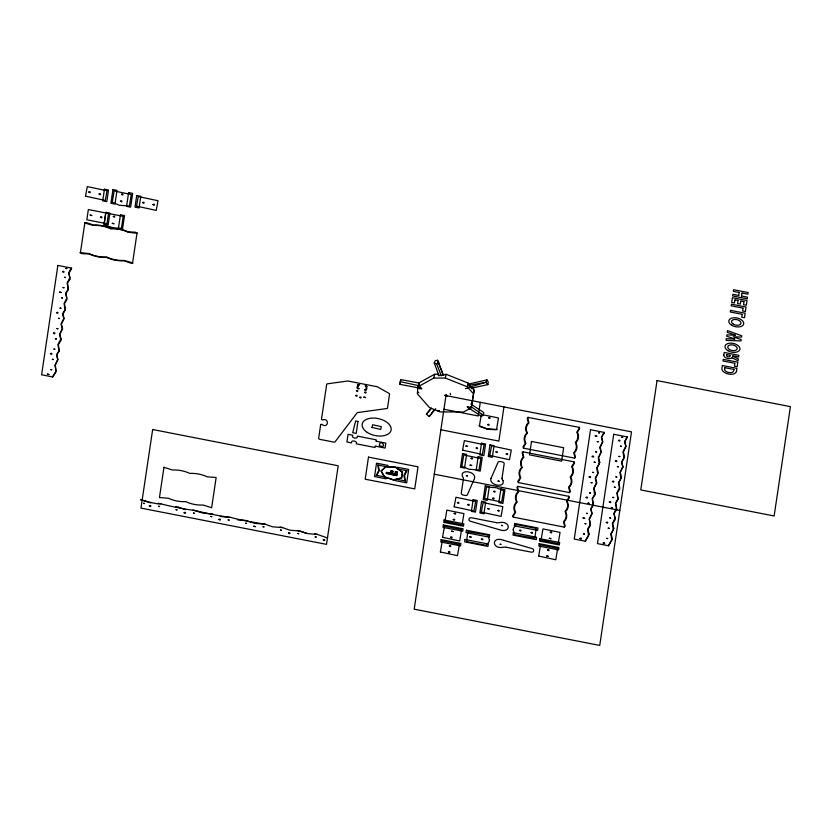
<?xml version="1.0" encoding="UTF-8"?>
<svg xmlns="http://www.w3.org/2000/svg" width="832" height="832" viewBox="0 0 832 832"><rect width="100%" height="100%" fill="white"/><g stroke="black" fill="none" stroke-linecap="round" stroke-linejoin="round"><path stroke-width="1.25" d="M417.539 391.695L417.882 386.89L419.38 382.658L434.71 374.234L438.474 374.223L438.214 375.409L442.073 375.409L446.118 374.286L468.187 383.074L469.924 386.516L471.962 388.846L472.202 387.722L474.167 390.083L471.266 407.794L463.59 412.006L440.253 411.913L429.489 407.638L417.331 393.734L417.539 391.695L418.881 392.85M471.536 388.149L487.874 384.613L488.249 382.013L486.959 379.87L468.021 384.197M56.233 371.415L55.276 365.144L57.99 359.601L56.805 354.9L59.259 350.948M59.28 350.917L58.323 344.646L60.788 340.704M60.809 340.662L61.038 339.092M62.566 328.848L59.852 334.391L61.038 339.05M64.085 318.594L61.37 324.147L62.556 328.806M68.432 289.411L67.475 283.14L69.94 279.198M69.961 279.157L69.004 272.886L71.469 268.944M71.479 268.902L71.614 268.039M105.799 212.95L104.021 224.91L113.89 227.947L121.42 228.301L123.198 216.351L88.348 209.539L86.83 219.783L106.974 223.725L108.503 213.47M376.158 475.613L378.695 470.486L377.78 464.682M386.214 477.537L386.027 478.806L374.546 476.57L376.532 463.164L388.024 465.41L387.826 466.69M395.356 479.606L395.2 480.605L406.692 482.851L408.678 469.446L397.197 467.21L397.051 468.208M405.434 481.333L404.529 475.53L407.066 470.402M471.266 407.794L474.167 390.083M480.293 402.303L478.265 415.979L443.934 409.271M503.953 406.931L498.867 441.095L440.887 429.77M502.018 478.244L504.182 463.726A2.434 1.425 12.4 0 0 502.008 461.843L500.562 461.562A2.434 1.425 12.4 0 0 498.035 462.29L491.088 478.234M589.108 534.144L585.343 541.372M590.398 525.46L589.441 519.189L592.155 513.635L590.97 508.934L593.434 504.993M593.445 504.951L592.498 498.69L594.963 494.738M594.974 494.707L595.202 493.137M596.731 482.882L594.017 488.436L595.202 493.095M598.26 472.638L595.546 478.182L596.731 482.841M599.778 462.384L597.074 467.938L598.25 472.586M604.126 433.191L604.25 432.328M612.321 538.678L608.556 545.906M613.85 528.424L611.135 533.978L612.321 538.637M616.658 509.486L615.711 503.225L618.176 499.283M618.186 499.242L617.23 492.97L619.694 489.029M619.715 488.987L618.758 482.716L621.473 477.173M622.991 466.918L620.287 472.472L621.473 477.131M627.463 436.862L624.863 441.719L626.049 446.378L623.334 451.963L624.52 456.622L621.806 462.218L622.991 466.877M723.861 355.108L724.256 352.456L738.878 355.316L738.629 356.938L732.711 355.784M724.641 368.93L724.818 367.734M726.762 354.671L726.617 355.638A1.726 1.009 12.4 0 0 728.125 356.834A1.726 1.009 12.4 0 0 729.924 356.283L730.059 355.316M734.916 299.915L734.458 302.931L731.702 302.401L732.41 297.679L747.022 300.539L746.325 305.25L743.569 304.71L744.016 301.694M738.036 300.529L737.589 303.545L740.345 304.086L740.792 301.07M738.795 295.422L739.222 292.552M741.551 295.953L741.978 293.082M733.928 369.512L733.751 370.635A4.711 2.756 12.4 0 1 728.79 372.538A4.711 2.756 12.4 0 1 724.516 368.898M734.833 363.418L734.417 366.163L737.183 366.704L737.849 362.19L723.237 359.341L722.998 360.963L734.739 363.272M742.113 314.444L741.707 317.19L744.463 317.72L745.139 313.217L730.527 310.357L730.288 311.99L742.019 314.298M743.038 308.266L742.622 311.012L745.389 311.553L746.054 307.039L731.442 304.19L731.203 305.812L742.945 308.121M736.507 371.197L736.934 368.368L722.311 365.508L721.895 368.337A7.478 4.358 12.4 0 0 728.562 374.098A7.478 4.358 12.4 0 0 736.538 371.197M419.494 383.094L400.774 379.6L399.88 384.322L418.548 387.899M399.88 384.322L400.774 379.6M420.191 386.838L421.668 388.7L419.016 388.606L417.882 386.89L433.805 378.03L445.328 378.05L446.118 374.286M433.805 378.03L434.71 374.234M473.366 393.682L467.272 386.797L468.187 383.074M418.34 386.318L419.38 382.658M483.246 414.929L481.655 416.458L468.853 408.169M469.144 408.855L469.612 407.649L467.116 406.619L469.144 408.855L469.113 406.879M474.365 478.754L467.418 494.686A2.434 1.425 12.4 0 1 464.88 495.414L463.445 495.134A2.434 1.425 12.4 0 1 461.261 493.262L463.424 478.733A7.062 4.118 12.4 0 0 462.498 476.507C459.597 468.593 476.497 471.442 474.531 478.431A6.781 3.962 12.4 0 1 474.406 478.66M486.959 379.87L485.857 382.294L469.903 387.119M439.015 375.814L434.221 362.929L435.261 360.693L437.559 360.277L443.508 375.367M68.411 289.442L65.946 293.394L66.903 299.655L64.428 303.638L65.385 309.91L62.899 313.893L64.085 318.552M52.697 377.083L56.212 371.457M327.6 538.002L317.418 534.435L307.226 533.562L300.019 531.045L289.838 530.171L282.63 527.644L272.438 526.77L265.231 524.243L255.039 523.37L245.18 520.322L237.661 519.886M604.105 433.233L601.64 437.174L602.826 441.834L600.122 447.429L601.307 452.088L598.593 457.683L599.778 462.342M590.387 525.491L587.922 529.443L589.098 534.102M616.647 509.527L614.182 513.479L615.139 519.74L612.654 523.723L613.839 528.382M431.288 408.366L426.421 414.18L429.26 416.541L430.862 414.242M431.6 413.234L433.805 410.207M431.236 408.169L426.421 414.18M65.936 268.31L66.83 268.507M66.799 268.642L65.915 268.466M64.605 277.222L65.499 277.42M65.458 277.566L64.615 277.441M63.086 287.477L63.981 287.674M63.939 287.82L63.055 287.612M61.558 297.731L62.452 297.918M62.379 298.106L61.537 297.877M60.029 307.975L60.923 308.173M60.85 308.35L60.018 308.152M58.51 318.23L59.405 318.427M59.374 318.562L58.479 318.386M56.982 328.484L57.876 328.671M57.834 328.827L56.971 328.65M55.453 338.728L56.347 338.926M56.306 339.082L55.442 338.905M53.934 348.982L54.829 349.18M54.798 349.315L53.934 349.201M52.406 359.237L53.3 359.424M53.258 359.58L52.374 359.372M50.877 369.481L51.771 369.678M51.698 369.855L50.856 369.637M143.562 503.266L144.456 503.454M144.414 503.61L143.541 503.412M158.683 506.22L159.578 506.407M159.505 506.594L158.662 506.376M176.082 509.621L176.977 509.808M176.904 509.995L176.062 509.787M193.471 513.011L194.376 513.209M194.334 513.365L193.45 513.167M210.87 516.412L211.765 516.61M211.723 516.755L210.839 516.547M228.27 519.813L229.164 520.01M229.133 520.146L228.259 520.01M245.658 523.214L246.553 523.411M246.511 523.557L245.627 523.349M263.058 526.614L263.952 526.812M263.921 526.937L263.026 526.77M280.446 530.015L281.341 530.202M281.299 530.358L280.436 530.182M297.846 533.416L298.74 533.603M298.698 533.759L297.825 533.562M315.234 536.806L316.129 537.004M316.108 537.139L315.214 536.962M598.572 432.598L599.477 432.796M599.435 432.952L598.562 432.775M597.251 441.511L598.146 441.709M598.104 441.865L597.23 441.667M595.722 451.766L596.617 451.963M596.544 452.14L595.712 451.942M594.204 462.02L595.098 462.218M595.026 462.394L594.173 462.176M592.675 472.274L593.57 472.462M593.528 472.618L592.654 472.42M621.795 437.143L622.69 437.33M622.648 437.486L621.785 437.33M591.146 482.518L592.041 482.716M620.464 446.056L621.358 446.243M591.999 482.862L591.136 482.695M621.286 446.43L620.443 446.212M589.628 492.773L590.522 492.97M618.935 456.3L619.84 456.498M590.481 493.116L589.607 492.95M619.798 456.654L618.925 456.477M588.099 503.027L588.994 503.214M617.417 466.554L618.311 466.752M588.962 503.35L588.068 503.152M618.28 466.887L617.396 466.71M586.57 513.271L587.465 513.469M615.888 476.809L616.782 476.996M587.423 513.614L586.55 513.427M616.741 477.152L615.878 476.986M585.052 523.526L585.946 523.723M614.37 487.053L615.264 487.25M585.874 523.9L585.031 523.702M615.233 487.386L614.359 487.25M583.523 533.78L584.418 533.967M612.841 497.307L613.735 497.505M584.386 534.102L583.502 533.936M613.694 497.65L612.81 497.442M611.312 507.562L612.206 507.759M612.134 507.936L611.291 507.718M609.794 517.816L610.688 518.003M610.605 518.19L609.762 517.941M608.265 528.06L609.159 528.258M609.118 528.403L608.244 528.237M606.736 538.314L607.63 538.512M607.61 538.637L606.715 538.47M429.26 416.541L435.656 408.72M357.51 384.831L358.332 384.977M357.074 387.733L357.906 387.878M358.082 386.61L357.292 386.485M366.798 388.294L365.986 388.17M385.882 466.586L380.973 470.943L384.363 476.902L393.609 480.043L401.731 477.994L402.626 472.295L395.585 467.137L385.882 466.586L378.31 465.13L379.288 470.6L376.792 475.384L384.342 476.861M358.238 385.206L357.521 385.06M357.313 386.256L358.114 386.433M357.843 388.086L357.084 387.941M366.226 386.506L367.037 386.714M366.974 386.88L366.236 386.776M366.018 387.951L366.818 388.128M365.799 389.407L366.61 389.615M366.538 389.792L365.768 389.626M434.221 362.929L436.634 363.906L438.849 362.138M84.448 222.726L86.726 222.716L93.465 225.077A22.381 13.062 12.4 0 1 110.864 228.478A22.381 13.062 12.4 0 1 128.253 231.878L135.294 232.211L137.446 233.085M132.974 263.13L130.686 263.13L123.958 260.78A22.381 13.062 12.4 0 1 106.558 257.379A22.381 13.062 12.4 0 1 89.17 253.978L82.129 253.646L79.976 252.772M528.185 417.175L527.238 418.33L528.362 422.729A22.381 13.062 12.4 0 0 526.833 432.983A22.381 13.062 12.4 0 0 525.304 443.227L522.985 446.95L523.536 448.406M523.058 451.62L522.111 452.774L523.234 457.174A22.381 13.062 12.4 0 0 521.706 467.428A22.381 13.062 12.4 0 0 520.177 477.672L517.858 481.395L518.409 482.851M574.506 458.37L575.453 457.205L574.34 452.816A22.381 13.062 12.4 0 0 575.858 442.562A22.381 13.062 12.4 0 0 577.387 432.307L579.717 428.584L579.155 427.138M517.92 486.158L516.974 487.313L518.097 491.712A22.381 13.062 12.4 0 0 516.568 501.966A22.381 13.062 12.4 0 0 515.039 512.21L512.72 515.934L513.271 517.39M569.39 492.814L570.326 491.65L569.213 487.261A22.381 13.062 12.4 0 0 570.742 477.006A22.381 13.062 12.4 0 0 572.26 466.752L574.59 463.029L574.028 461.573M564.242 527.353L565.188 526.188L564.075 521.799A22.381 13.062 12.4 0 0 565.594 511.545A22.381 13.062 12.4 0 0 567.122 501.29L569.452 497.567L568.89 496.111M376.594 441.366L375.877 441.085L376.189 439.816L357.344 436.124C358.561 439.598 350.553 438.121 352.706 435.219L348.067 434.314L346.923 442L351.562 442.915C350.241 439.442 358.519 441.074 356.2 443.82L375.045 447.502L375.118 446.181L375.908 446.212M468.593 385.372L485.857 382.294L487.874 384.613M437.518 410.758L439.483 410.53M465.4 388.513L468.333 388.398L469.758 385.268L467.823 383.999M735.301 335.213L726.877 334.88L726.679 336.17L734.677 338.978M734.739 339.05L726.305 338.676L726.055 340.392L741.01 340.912L741.208 339.612L733.242 336.762L741.582 337.085L741.78 335.795L727.501 330.616L727.251 332.332L735.249 335.14M489.393 429.406L496.142 429.718A1.186 0.686 12.4 0 0 497.12 429.229M150.686 502.882C125.112 494.541 154.95 505.014 160.867 503.849C172.318 506.802 183.914 508.997 195.655 510.64C207.137 513.51 218.681 515.861 230.454 517.358C241.842 520.52 253.521 522.402 265.242 524.16M220.272 516.485L230.443 517.442M739.118 292.469L733.346 291.346L733.585 289.713L748.176 292.573L747.937 294.195L742.102 293.051M738.67 295.454L732.898 294.32L732.659 295.953L747.25 298.802L747.49 297.17L741.666 296.036M735.041 299.874L737.932 300.435M740.927 301.018L743.902 301.6M726.887 354.64L729.945 355.243M724.953 367.702L733.814 369.429M486.668 428.896L489.112 429.374M376.698 441.314L385.84 443.102L385.102 448.063L375.96 446.274M434.283 474.188L619.819 510.453M398.143 469.009L406.432 470.631L403.936 475.415L404.914 480.886L396.677 479.274M496.35 522.621L471.692 517.806A2.434 1.425 12.4 0 0 469.102 518.742L468.978 519.594A2.434 1.425 12.4 0 0 470.787 521.373L498.919 529.568M506.303 547.269L530.962 552.084A2.434 1.425 12.4 0 0 533.551 551.148L533.676 550.295A2.434 1.425 12.4 0 0 531.866 548.517L503.734 540.322M158.215 503.246L160.878 503.766M175.614 506.636L178.277 507.156M193.014 510.037L202.873 513.084L213.044 514.041M279.978 527.041L282.641 527.561M297.378 530.431L307.237 533.478M314.766 533.832L317.429 534.352M400.317 381.68L418.902 385.684M486.387 428.813L479.929 426.556A1.186 0.686 12.4 0 1 479.149 425.724M178.308 507.166L185.484 509.683M445.328 378.05L467.272 386.797M417.882 386.89L421.668 388.7M732.649 356.148L738.338 358.925L738.057 360.766L732.139 357.843M470.839 404.03L483.829 412.578L483.184 415.126L470.829 406.484M502.892 480.49C505.887 488.322 488.925 485.586 490.922 478.556A6.781 3.962 12.4 0 1 491.036 478.327M436.634 363.906L441.303 375.773M437.559 360.277L442.655 373.62M450.112 393.349L450.601 394.659M418.725 384.977L419.016 388.606M731.962 357.812A4.503 2.631 12.4 0 1 726.866 358.218A4.503 2.631 12.4 0 1 723.767 355.087M502.954 480.48A7.062 4.118 12.4 0 1 501.935 478.234M506.303 547.217A7.062 4.118 12.4 0 0 502.819 547.331C491.774 549.276 491.327 536.006 503.173 540.145A6.781 3.962 12.4 0 1 503.568 540.27M496.35 522.673A7.062 4.118 12.4 0 0 499.834 522.558C510.952 520.572 511.254 533.79 499.481 529.745A6.781 3.962 12.4 0 1 499.086 529.62M371.987 427.45L380.64 429.395L381.326 426.65L372.632 424.736L371.987 427.419M379.361 445.598C388.669 449.675 379.829 437.226 379.361 445.598M466.378 475.717L467.386 475.914L466.378 475.717M498.056 481.073L499.075 481.27L498.056 481.073M500.126 544.284L501.134 544.482L500.126 544.253M501.519 525.408L502.528 525.606L501.519 525.408M489.434 539.947L489.174 541.549L486.377 545.366L467.106 541.622L466.502 540.998L467.896 531.69L487.833 535.163L489.434 539.947M513.219 529.901L514.821 534.726L534.758 538.2L536.151 528.892L535.61 528.289L516.277 524.524L513.479 528.341L513.219 529.901M112.247 202.322L119.506 205.275L129.386 206.014L131.269 194.522L114.171 190.975L112.247 202.322M461.833 466.315L469.082 469.258L478.972 469.997L480.854 458.505L463.757 454.958L461.833 466.315M479.44 425.776L486.689 428.719L496.579 429.468L498.462 417.966L481.312 414.45L479.44 425.776M503.62 490.63L501.686 502.029L484.598 498.482L486.481 486.98L496.361 487.729L503.62 490.63M85.519 196.175L105.29 200.45L107.037 190.767L87.287 186.607L85.519 196.175M136.49 206.128L156.25 210.402L158.007 200.72L138.247 196.57L136.49 206.128M358.998 388.69L357.843 388.492L358.998 388.69M359.58 384.758L358.436 384.509L359.57 384.831M365.664 389.99L364.51 389.792L365.664 390.021M366.257 386.069L365.092 385.84L366.226 386.162M440.398 551.97L457.506 555.672L459.389 544.357L442.291 540.81L440.398 551.97M442.582 537.285L459.69 540.987L461.562 529.63L444.475 526.126L442.582 537.285M444.964 521.279L462.072 524.982L463.934 513.625L446.857 510.13L444.964 521.279M454.168 506.802L473.938 511.077L475.696 501.436L455.936 497.234L454.168 506.802M462.602 450.164L482.362 454.438L484.12 444.756L464.36 440.606L462.602 450.164M481.333 512.106L501.093 516.381L502.83 506.657L483.09 502.549L481.333 512.106M489.757 455.468L509.517 459.742L511.274 450.07L491.566 445.9L489.757 455.468M538.678 556.057L555.797 559.759L557.638 548.371L540.582 544.908L538.678 556.057M541.06 540.062L558.178 543.764L560.04 532.407L542.963 528.902L541.06 540.062M47.351 374.15L49.109 374.535L47.372 374.078M50.398 353.642C52.302 355.805 52.499 352.113 50.409 353.61M53.446 333.143C55.442 335.317 55.401 331.562 53.446 333.143M56.503 312.645C58.448 314.798 58.573 311.085 56.503 312.603M59.55 292.136L61.308 292.521L59.571 292.063M62.598 271.638C64.626 273.842 64.376 270.015 62.598 271.638M88.806 192.067C90.958 194.21 90.553 190.414 88.816 192.026M90.178 215.166L91.946 215.55L90.199 215.093M99.091 194.074C101.14 196.227 101.067 192.494 99.102 194.043M100.474 217.183C102.627 219.346 102.263 215.498 100.474 217.183M112.299 223.361L114.057 223.746L112.32 223.288M113.308 216.528C115.305 218.722 115.159 214.906 113.308 216.528M120.463 201.178C122.491 203.362 122.304 199.534 120.463 201.178M121.472 194.345C123.448 196.498 123.51 192.785 121.482 194.303M142.667 202.592C144.591 204.776 144.643 201.022 142.678 202.55M152.953 204.599C154.908 206.762 155.043 203.039 152.963 204.568M149.334 505.877C151.237 508.04 151.434 504.338 149.344 505.835M184.122 512.678C186.035 514.862 186.233 511.056 184.122 512.678M218.91 519.47C220.802 521.654 220.938 517.972 218.92 519.438M253.698 526.271L255.466 526.656L253.718 526.198M288.496 533.073C290.534 535.236 290.389 531.44 288.496 533.073M323.284 539.864C325.291 542.027 325.25 538.283 323.284 539.833M355.67 395.564C357.573 397.779 357.75 394.004 355.68 395.522M356.387 390.728C358.311 392.985 358.374 389.095 356.387 390.728M359.622 397.363C361.483 399.61 361.733 395.751 359.622 397.363M363.865 397.166L365.654 397.561L363.886 397.093M364.593 392.33C366.486 394.534 366.766 390.77 364.593 392.298M448.438 551.959C450.476 554.122 450.351 550.368 448.448 551.918M449.342 545.886C451.464 548.07 451.121 544.253 449.342 545.886M450.622 537.274C452.66 539.417 452.598 535.683 450.632 537.233M451.526 531.201L453.284 531.586L451.547 531.128M453.263 519.563C455.135 521.778 455.26 517.951 453.263 519.563M454.158 513.49C456.134 515.653 456.186 511.93 454.168 513.458M457.454 502.694C459.378 504.878 459.43 501.134 457.465 502.663M465.878 446.056L467.646 446.441L465.899 445.983M470.038 465.161L471.806 465.546L470.059 465.088M471.058 458.328C472.961 460.554 473.013 456.726 471.058 458.328M467.75 504.712C469.747 506.854 469.758 503.152 467.75 504.67M476.174 448.074C478.182 450.258 478.078 446.43 476.174 448.074M469.778 536.89C471.796 539.053 471.734 535.298 469.789 536.848M487.646 424.632C489.83 426.764 489.403 422.989 487.656 424.59M488.665 417.789C490.589 419.962 490.714 416.27 488.675 417.758M481.374 539.157C483.361 541.31 483.35 537.638 481.385 539.115M487.51 508.57L489.268 508.955L487.531 508.498M495.934 451.932C498.004 454.085 497.786 450.372 495.945 451.901M492.617 498.306C494.53 500.5 494.634 496.766 492.627 498.274M493.636 491.473C495.498 493.667 495.758 489.902 493.636 491.473M497.796 510.578C499.616 512.782 499.928 509.038 497.796 510.578M506.23 453.939C508.092 456.123 508.3 452.421 506.23 453.908M519.511 530.39C521.331 532.574 521.685 528.861 519.511 530.358M531.107 532.657C533.021 534.841 533.083 531.086 531.107 532.615M546.728 556.046L548.486 556.431L546.749 555.974M547.622 549.983C549.713 552.178 549.37 548.33 547.622 549.983M549.359 538.335L551.117 538.72L549.38 538.262M550.264 532.272C552.042 534.446 552.51 530.774 550.274 532.241M579.987 538.439C581.984 540.634 581.953 536.848 579.987 538.439M583.045 517.941L584.802 518.326L583.066 517.868M586.092 497.432C588.006 499.626 588.078 495.862 586.102 497.401M589.139 476.934C591.146 479.118 591.042 475.29 589.139 476.934M592.197 456.435C594.183 458.588 594.214 454.886 592.197 456.394M595.244 435.926L597.002 436.311L595.265 435.854M603.21 542.974C605.166 545.168 605.207 541.372 603.21 542.974M606.258 522.475C608.182 524.649 608.296 520.946 606.268 522.434M609.305 501.977C611.239 504.14 611.281 500.438 609.315 501.935M612.352 481.468C614.255 483.652 614.505 479.846 612.352 481.468M615.41 460.97C617.365 463.133 617.417 459.399 615.42 460.928M618.457 440.461C620.225 442.645 620.662 438.994 618.467 440.43M57.866 265.439L41.6 374.785L52.468 376.906L55.942 371.363L54.974 365.092L57.699 359.538L56.503 354.838L58.989 350.854L58.022 344.583L60.746 339.04L59.55 334.339L62.275 328.786L61.079 324.085L63.794 318.542L62.598 313.83L65.094 309.847L64.126 303.586L66.851 298.033L65.655 293.332L68.141 289.349L67.174 283.078L69.898 277.534L68.702 272.834L71.302 268.06L57.866 265.439M84.822 223.049L80.423 252.606L89.222 253.625A22.235 12.979 12.4 0 0 106.61 257.026A22.235 12.979 12.4 0 0 124.01 260.426L132.6 262.808L136.999 233.251L128.201 232.232A22.235 12.979 12.4 0 0 110.812 228.831A22.235 12.979 12.4 0 0 93.413 225.43L84.822 223.049M104.458 189.218L102.721 200.866L106.787 201.656L108.514 190.008L104.458 189.218M105.841 212.316L104.104 223.964L108.16 224.754L109.897 213.106L105.841 212.316M112.954 189.561L110.906 203.289L114.972 204.079L117.01 190.351L112.954 189.561M120.442 214.802L118.404 228.53L122.46 229.32L124.498 215.592L120.442 214.802M128.606 192.618L126.568 206.346L130.624 207.137L132.662 193.409L128.606 192.618M136.718 195.52L134.992 207.168L139.048 207.958L140.785 196.31L136.718 195.52M152.662 429.52L140.962 508.102L326.508 544.367L338.198 465.774L152.662 429.52M163.956 467.303L159.463 497.546L168.314 498.222A22.235 12.979 12.4 0 0 185.702 501.623A22.235 12.979 12.4 0 0 203.102 505.024L211.64 507.749L216.143 477.506L207.293 476.83A22.235 12.979 12.4 0 0 189.904 473.429A22.235 12.979 12.4 0 0 172.505 470.028L163.956 467.303M320.694 424.57L318.666 438.256A1.477 0.863 12.4 0 0 319.987 439.39L333.674 442.062A1.477 0.863 12.4 0 0 335.15 441.74L357.053 412.89A1.477 0.863 12.4 0 1 357.791 412.537L386.672 408.554A1.477 0.863 12.4 0 0 387.504 407.961L389.553 394.222A1.477 0.863 12.4 0 0 388.939 393.338L377.572 386.922A1.477 0.863 12.4 0 0 376.865 386.672L348.234 381.077A1.477 0.863 12.4 0 0 347.495 381.046L327.506 383.802A1.477 0.863 12.4 0 0 326.674 384.405L321.485 419.276L322.275 419.962C330.023 417.373 328.234 429.614 321.641 424.226L320.694 424.57M357.968 421.439L356.19 433.399L352.706 432.713L355.649 420.982L357.968 421.439M368.482 457.122L365.196 479.201L414.742 488.894L418.028 466.804L368.482 457.122M386.37 472.462L386.225 473.429L387.119 473.106L386.37 472.462M391.03 471.047L390.728 473.086L391.529 473.772L391.83 471.744L391.03 471.047M392.111 471.796L391.81 473.824L392.756 473.481L393.068 471.453L392.111 471.796M395.325 471.89L395.023 473.918L395.824 474.604L396.126 472.576L395.325 471.89M396.396 472.628L396.094 474.666L397.041 474.313L397.353 472.285L396.396 472.628M397.02 474.542L396.874 475.509L396.157 474.895L397.02 474.542M445.973 395.595L414.201 609.17L599.737 645.424L631.509 431.86L445.973 395.595M441.158 539.625L440.794 542.017L460.564 545.886L460.918 543.494L441.158 539.625M443.342 524.95L442.978 527.342L462.748 531.201L463.102 528.809L443.342 524.95M444.08 519.958L443.726 522.35L463.486 526.219L463.84 523.827L444.08 519.958M462.54 453.544L460.491 467.272L464.558 468.073L466.596 454.345L462.54 453.544M465.015 539.469L464.662 541.861L487.958 546.416L488.311 544.024L465.015 539.469M466.388 530.244L466.034 532.636L489.33 537.191L489.684 534.799L466.388 530.244M478.192 456.612L476.154 470.33L480.21 471.13L482.248 457.402L478.192 456.612M473.127 499.689L471.401 511.326L475.457 512.127L477.194 500.479L473.127 499.689M481.53 443.206L479.804 454.854L483.86 455.645L485.597 443.997L481.53 443.206M481.593 501.332L479.856 512.98L483.912 513.781L485.649 502.133L481.593 501.332M489.986 444.86L488.259 456.508L492.315 457.298L494.052 445.65L489.986 444.86M485.243 485.857L483.194 499.585L487.261 500.375L489.299 486.647L485.243 485.857M500.895 488.914L498.857 502.642L502.913 503.433L504.951 489.715L500.895 488.914M513.292 516.09L513.718 517.234L563.878 527.03L564.606 526.115L563.472 521.674A22.235 12.979 12.4 0 0 565.001 511.43A22.235 12.979 12.4 0 0 566.53 501.176L568.88 497.411L568.443 496.278L518.294 486.47L517.566 487.386L518.69 491.826A22.235 12.979 12.4 0 0 517.171 502.081A22.235 12.979 12.4 0 0 515.642 512.335L513.292 516.09M518.43 481.551L518.856 482.695L569.015 492.492L569.743 491.577L568.61 487.136A22.235 12.979 12.4 0 0 570.138 476.892A22.235 12.979 12.4 0 0 571.667 466.638L574.018 462.873L573.591 461.739L523.432 451.942L522.704 452.847L523.827 457.288A22.235 12.979 12.4 0 0 522.309 467.542A22.235 12.979 12.4 0 0 520.78 477.797L518.43 481.551M523.557 447.106L523.983 448.25L574.132 458.047L574.87 457.132L573.737 452.691A22.235 12.979 12.4 0 0 575.266 442.447A22.235 12.979 12.4 0 0 576.794 432.193L579.134 428.428L578.708 427.294L528.559 417.498L527.821 418.402L528.954 422.843A22.235 12.979 12.4 0 0 527.426 433.098A22.235 12.979 12.4 0 0 525.907 443.352L523.557 447.106M513.323 532.698L512.97 535.09L536.266 539.646L536.619 537.254L513.323 532.698M514.696 523.474L514.342 525.866L537.638 530.421L537.992 528.029L514.696 523.474M531.502 441.459L529.506 454.865L561.652 461.146L563.649 447.741L531.502 441.459M539.167 543.67L538.814 546.062L558.574 549.931L558.927 547.539L539.167 543.67M539.906 538.689L539.552 541.081L559.312 544.939L559.676 542.547L539.906 538.689M590.512 429.728L574.246 539.074L585.114 541.195L588.578 535.652L587.621 529.381L590.346 523.838L589.15 519.126L591.864 513.583L590.668 508.882L593.154 504.899L592.197 498.628L594.682 494.645L593.715 488.374L596.44 482.83L595.244 478.13L597.73 474.146L596.773 467.875L599.258 463.892L598.291 457.621L601.016 452.078L599.82 447.377L602.545 441.823L601.349 437.122L603.949 432.359L590.512 429.728M613.725 434.262L597.459 543.608L608.327 545.74L611.801 540.186L610.834 533.915L613.319 529.932L612.362 523.671L615.077 518.118L613.881 513.417L616.606 507.863L615.41 503.162L617.895 499.179L616.938 492.918L619.653 487.365L618.457 482.664L620.953 478.681L619.986 472.41L622.71 466.866L621.514 462.155L624 458.182L623.033 451.911L625.758 446.358L624.562 441.657L627.162 436.894L613.725 434.262M657.041 380.588L640.775 489.934L774.134 515.986L790.4 406.64L657.041 380.588M402.324 472.316L401.461 477.849L393.567 479.846L384.592 476.798L381.295 471.006L386.069 466.773L395.481 467.303L402.324 472.316M397.176 472.129L395.533 471.806L397.176 472.129M387.358 473.242L386.402 473.585L396.666 475.592L387.358 473.242M392.891 471.297L391.238 470.974L392.891 471.297M392.933 473.626L391.986 473.98L395.616 474.687L392.933 473.626M446.222 394.857L444.558 395.418L447.21 396.136L446.222 394.857M390.51 473.158L386.578 472.389L391.321 473.845L390.51 473.158M729.56 349.596A4.815 2.808 12.4 0 0 737.173 348.826A4.815 2.808 12.4 0 0 730.694 344.864A4.815 2.808 12.4 0 0 729.56 349.596M727.854 350.667A7.634 4.451 12.4 0 0 739.918 349.45A7.634 4.451 12.4 0 0 729.654 343.169A7.634 4.451 12.4 0 0 727.854 350.667M733.346 324.189A4.815 2.808 12.4 0 0 740.948 323.419A4.815 2.808 12.4 0 0 734.479 319.457A4.815 2.808 12.4 0 0 733.346 324.189M731.64 325.26A7.634 4.451 12.4 0 0 743.694 324.033A7.634 4.451 12.4 0 0 733.429 317.762A7.634 4.451 12.4 0 0 731.64 325.26M367.266 432.422A14.778 8.622 12.4 0 0 390.978 430.654A14.778 8.622 12.4 0 0 371.717 418.122A14.778 8.622 12.4 0 0 367.266 432.422"/></g></svg>
